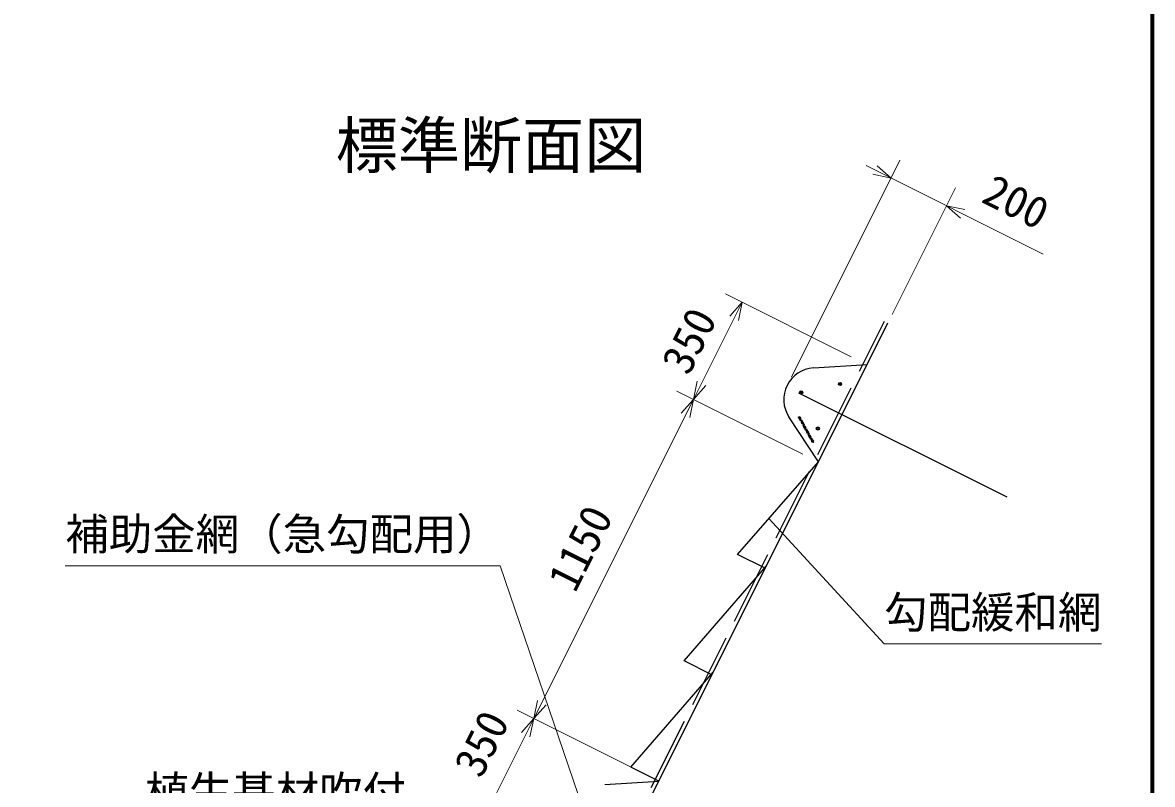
# Model space of a CAD drawing. Units: millimetres, scale not verified. Extents: x 400 to 16400, y 400 to 11650.
# Drawn here: x 12763 to 16400, y 3571 to 6025 of the extents above; entities that cross this region are included whole.
import ezdxf
from ezdxf.enums import TextEntityAlignment as Align

# ---------------------------------------------------------------- set-up
doc = ezdxf.new("R2010")
doc.units = ezdxf.units.MM
doc.header["$LTSCALE"] = 40
doc.linetypes.add('DASHED', pattern=[7.5, 6, -1.5])
for name, color, linetype, lineweight in [('C-STR', 6, 'Continuous', 25), ('C-STR-DIM', 1, 'Continuous', 13), ('C-STR-HTXT', 7, 'Continuous', 13), ('C-TTL', 2, 'Continuous', 70)]:
    doc.layers.add(name, color=color, linetype=linetype, lineweight=lineweight)
doc.layers.add('C-TTL-TXT', color=7, linetype='Continuous')
doc.styles.add('ＭＳ ゴシック', font='')
doc.styles.get('ＭＳ ゴシック').set_extended_font_data('MS Gothic')

msp = doc.modelspace()

# ---------------------------------------------------------------- linework, layer by layer
at = {"layer": 'C-STR', "color": 1, "linetype": 'DASHED'}
msp.add_line((13310.73, 608.7), (15537.72, 5062.68), dxfattribs=at)
at = {"layer": 'C-STR', "color": 7}
for p, q in [((13312.56, 585.09), (15548.63, 5057.22)), ((15308.48, 4912.33), (15481.55, 4923.06)), ((15261.06, 4832.08), (15931.88, 4496.67)), ((15325.02, 4610.01), (15229.77, 4754.91)), ((14637.66, 3570.69), (14810.73, 3581.42))]:
    msp.add_line(p, q, dxfattribs=at)
at = {"layer": 'C-STR'}
for p, q in [((15260.08, 4753.5), (15262.37, 4754.39)), ((15260.08, 4753.5), (15260.59, 4752.57)), ((15265.59, 4750.5), (15261.97, 4751.48)), ((15265.99, 4753.41), (15262.37, 4754.39)), ((15264.78, 4746.36), (15265.9, 4749.93)), ((15264.95, 4744.61), (15265.98, 4742.74)), ((15270.97, 4740.68), (15267.36, 4741.66)), ((15268.39, 4750.45), (15267.37, 4752.32)), ((15267.45, 4745.13), (15268.57, 4748.71)), ((15271.37, 4743.59), (15267.76, 4744.57)), ((15270.16, 4736.54), (15271.28, 4740.11)), ((15270.33, 4734.79), (15271.36, 4732.92)), ((15276.35, 4730.86), (15272.74, 4731.84)), ((15273.78, 4740.63), (15272.75, 4742.5)), ((15272.83, 4735.31), (15273.95, 4738.89)), ((15276.75, 4733.77), (15273.14, 4734.75)), ((15275.54, 4726.72), (15276.66, 4730.29)), ((15279.16, 4730.81), (15278.13, 4732.68)), ((15278.21, 4725.49), (15279.33, 4729.06)), ((15275.72, 4724.97), (15276.74, 4723.1)), ((15281.74, 4721.04), (15278.12, 4722.02)), ((15282.14, 4723.94), (15278.52, 4724.92)), ((15280.93, 4716.9), (15282.05, 4720.47)), ((15281.1, 4715.15), (15282.13, 4713.28)), ((15286.99, 4711.14), (15283.5, 4712.19)), ((15284.54, 4720.99), (15283.52, 4722.86)), ((15283.59, 4715.67), (15284.71, 4719.24)), ((15287.52, 4714.12), (15283.91, 4715.1)), ((15286.31, 4707.07), (15287.29, 4710.58)), ((15286.48, 4705.33), (15287.51, 4703.46)), ((15292.5, 4701.39), (15288.89, 4702.37)), ((15289.92, 4711.17), (15288.9, 4713.04)), ((15288.98, 4705.85), (15290.1, 4709.42)), ((15292.9, 4704.3), (15289.29, 4705.28)), ((15291.69, 4697.25), (15292.81, 4700.83)), ((15291.87, 4695.51), (15292.89, 4693.64)), ((15297.89, 4691.57), (15294.27, 4692.55)), ((15295.31, 4701.35), (15294.28, 4703.22)), ((15294.36, 4696.03), (15295.48, 4699.6)), ((15298.29, 4694.48), (15294.67, 4695.46)), ((15300.69, 4691.52), (15299.67, 4693.39)), ((15297.08, 4687.43), (15298.2, 4691.01)), ((15297.25, 4685.68), (15298.28, 4683.81)), ((15298.21, 4691.46), (15298.45, 4691.5)), ((15298.45, 4691.5), (15298.21, 4691.46)), ((15298.21, 4691.43), (15298.45, 4691.5)), ((15298.45, 4691.5), (15298.21, 4691.43)), ((15298.21, 4691.46), (15298.45, 4691.5)), ((15298.45, 4691.5), (15298.21, 4691.46)), ((15298.21, 4691.43), (15298.45, 4691.5)), ((15298.45, 4691.5), (15298.21, 4691.43)), ((15298.22, 4691.49), (15298.21, 4691.46)), ((15298.22, 4691.49), (15298.21, 4691.46)), ((15298.21, 4691.46), (15298.21, 4691.43)), ((15298.21, 4691.46), (15298.21, 4691.43)), ((15298.21, 4691.43), (15298.22, 4691.4)), ((15298.21, 4691.43), (15298.22, 4691.4)), ((15298.23, 4691.52), (15298.22, 4691.49)), ((15298.23, 4691.52), (15298.22, 4691.49)), ((15298.22, 4691.49), (15298.45, 4691.5)), ((15298.45, 4691.5), (15298.22, 4691.49)), ((15298.22, 4691.4), (15298.45, 4691.5)), ((15298.45, 4691.5), (15298.22, 4691.4)), ((15298.22, 4691.49), (15298.45, 4691.5)), ((15298.45, 4691.5), (15298.22, 4691.49)), ((15298.22, 4691.4), (15298.45, 4691.5)), ((15298.45, 4691.5), (15298.22, 4691.4)), ((15298.22, 4691.4), (15298.24, 4691.37)), ((15298.22, 4691.4), (15298.24, 4691.37)), ((15298.26, 4691.55), (15298.23, 4691.52)), ((15298.26, 4691.55), (15298.23, 4691.52)), ((15298.23, 4691.52), (15298.45, 4691.5)), ((15298.45, 4691.5), (15298.23, 4691.52)), ((15298.23, 4691.52), (15298.45, 4691.5)), ((15298.45, 4691.5), (15298.23, 4691.52)), ((15298.24, 4691.37), (15298.45, 4691.5)), ((15298.45, 4691.5), (15298.24, 4691.37)), ((15298.24, 4691.37), (15298.45, 4691.5)), ((15298.45, 4691.5), (15298.24, 4691.37)), ((15298.24, 4691.37), (15298.26, 4691.35)), ((15298.24, 4691.37), (15298.26, 4691.35)), ((15298.28, 4691.56), (15298.26, 4691.55)), ((15298.28, 4691.56), (15298.26, 4691.55)), ((15298.26, 4691.55), (15298.45, 4691.5)), ((15298.45, 4691.5), (15298.26, 4691.55)), ((15298.26, 4691.55), (15298.45, 4691.5)), ((15298.45, 4691.5), (15298.26, 4691.55)), ((15298.26, 4691.35), (15298.45, 4691.5)), ((15298.45, 4691.5), (15298.26, 4691.35)), ((15298.26, 4691.35), (15298.45, 4691.5)), ((15298.45, 4691.5), (15298.26, 4691.35)), ((15298.26, 4691.35), (15298.29, 4691.33)), ((15298.26, 4691.35), (15298.29, 4691.33)), ((15298.31, 4691.57), (15298.28, 4691.56)), ((15298.31, 4691.57), (15298.28, 4691.56)), ((15298.28, 4691.56), (15298.45, 4691.5)), ((15298.45, 4691.5), (15298.28, 4691.56)), ((15298.28, 4691.56), (15298.45, 4691.5)), ((15298.45, 4691.5), (15298.28, 4691.56)), ((15298.29, 4691.33), (15298.45, 4691.5)), ((15298.45, 4691.5), (15298.29, 4691.33)), ((15298.29, 4691.33), (15298.45, 4691.5)), ((15298.45, 4691.5), (15298.29, 4691.33)), ((15298.29, 4691.33), (15298.33, 4691.33)), ((15298.29, 4691.33), (15298.33, 4691.33)), ((15298.35, 4691.57), (15298.31, 4691.57)), ((15298.31, 4691.57), (15298.45, 4691.5)), ((15298.45, 4691.5), (15298.31, 4691.57)), ((15298.35, 4691.57), (15298.31, 4691.57)), ((15298.31, 4691.57), (15298.45, 4691.5)), ((15298.45, 4691.5), (15298.31, 4691.57)), ((15298.33, 4691.33), (15298.45, 4691.5)), ((15298.45, 4691.5), (15298.33, 4691.33)), ((15298.33, 4691.33), (15298.45, 4691.5)), ((15298.45, 4691.5), (15298.33, 4691.33)), ((15298.33, 4691.33), (15298.36, 4691.33)), ((15298.33, 4691.33), (15298.36, 4691.33)), ((15298.38, 4691.57), (15298.35, 4691.57)), ((15298.35, 4691.57), (15298.45, 4691.5)), ((15298.45, 4691.5), (15298.35, 4691.57)), ((15298.38, 4691.57), (15298.35, 4691.57)), ((15298.35, 4691.57), (15298.45, 4691.5)), ((15298.45, 4691.5), (15298.35, 4691.57)), ((15298.36, 4691.33), (15298.45, 4691.5)), ((15298.45, 4691.5), (15298.36, 4691.33)), ((15298.36, 4691.33), (15298.45, 4691.5)), ((15298.45, 4691.5), (15298.36, 4691.33)), ((15298.36, 4691.33), (15298.39, 4691.34)), ((15298.36, 4691.33), (15298.39, 4691.34)), ((15298.41, 4691.55), (15298.38, 4691.57)), ((15298.38, 4691.57), (15298.45, 4691.5)), ((15298.45, 4691.5), (15298.38, 4691.57)), ((15298.41, 4691.55), (15298.38, 4691.57)), ((15298.38, 4691.57), (15298.45, 4691.5)), ((15298.45, 4691.5), (15298.38, 4691.57)), ((15298.39, 4691.34), (15298.45, 4691.5)), ((15298.45, 4691.5), (15298.39, 4691.34)), ((15298.39, 4691.34), (15298.45, 4691.5)), ((15298.45, 4691.5), (15298.39, 4691.34)), ((15298.39, 4691.34), (15298.42, 4691.35)), ((15298.39, 4691.34), (15298.42, 4691.35)), ((15298.43, 4691.53), (15298.41, 4691.55)), ((15298.41, 4691.55), (15298.45, 4691.5)), ((15298.45, 4691.5), (15298.41, 4691.55)), ((15298.43, 4691.53), (15298.41, 4691.55)), ((15298.41, 4691.55), (15298.45, 4691.5)), ((15298.45, 4691.5), (15298.41, 4691.55)), ((15298.42, 4691.35), (15298.45, 4691.5)), ((15298.45, 4691.5), (15298.42, 4691.35)), ((15298.42, 4691.35), (15298.45, 4691.5)), ((15298.45, 4691.5), (15298.42, 4691.35)), ((15298.42, 4691.35), (15298.44, 4691.38)), ((15298.42, 4691.35), (15298.44, 4691.38)), ((15298.45, 4691.5), (15298.43, 4691.53)), ((15298.45, 4691.5), (15298.43, 4691.53)), ((15298.44, 4691.38), (15298.45, 4691.5)), ((15298.45, 4691.5), (15298.44, 4691.38)), ((15298.44, 4691.38), (15298.45, 4691.5)), ((15298.45, 4691.5), (15298.44, 4691.38)), ((15298.44, 4691.38), (15298.45, 4691.41)), ((15298.44, 4691.38), (15298.45, 4691.41)), ((15298.45, 4691.41), (15298.45, 4691.5)), ((15298.45, 4691.5), (15298.45, 4691.41)), ((15298.46, 4691.44), (15298.45, 4691.5)), ((15298.45, 4691.5), (15298.46, 4691.44)), ((15298.46, 4691.47), (15298.45, 4691.5)), ((15298.45, 4691.41), (15298.45, 4691.5)), ((15298.45, 4691.5), (15298.45, 4691.41)), ((15298.46, 4691.44), (15298.45, 4691.5)), ((15298.45, 4691.5), (15298.46, 4691.44)), ((15298.46, 4691.47), (15298.45, 4691.5)), ((15298.45, 4691.41), (15298.46, 4691.44)), ((15298.45, 4691.41), (15298.46, 4691.44)), ((15298.46, 4691.44), (15298.46, 4691.47)), ((15298.46, 4691.44), (15298.46, 4691.47)), ((15303.27, 4681.75), (15299.65, 4682.73)), ((15299.74, 4686.2), (15300.86, 4689.78)), ((15303.67, 4684.66), (15300.05, 4685.64)), ((15302.46, 4677.61), (15303.58, 4681.18)), ((15302.46, 4677.61), (15303.58, 4681.18)), ((15302.63, 4675.86), (15303.69, 4674.01)), ((15309.1, 4671.81), (15305.04, 4672.91)), ((15309.1, 4671.81), (15305.04, 4672.91)), ((15306.07, 4681.7), (15305.05, 4683.57)), ((15305.13, 4676.38), (15306.25, 4679.96)), ((15309.97, 4674.59), (15305.44, 4675.82)), ((15309.1, 4671.81), (15309.97, 4674.59)), ((15064.12, 4311.81), (15325.02, 4610.01)), ((15153.56, 4267.09), (15064.12, 4311.81)), ((14892.7, 3968.97), (15157.45, 4274.87)), ((14982.15, 3924.25), (14892.7, 3968.97)), ((14721.29, 3626.14), (14986.04, 3932.03)), ((14810.73, 3581.42), (14721.29, 3626.14))]:
    msp.add_line(p, q, dxfattribs=at)
at = {"layer": 'C-STR', "color": 7}
for centre, radius in [((15269.12, 4833.62), 5), ((15394.34, 4860.45), 5), ((15394.34, 4860.45), 3), ((15269.12, 4833.62), 3), ((15322.79, 4717.34), 5), ((15322.79, 4717.34), 3)]:
    msp.add_circle(centre, radius, dxfattribs=at)
at = {"layer": 'C-STR'}
for centre, radius in [((15264, 4749.26), 1.64), ((15274.72, 4735.98), 1.64), ((15280.15, 4719.8), 1.64), ((15290.87, 4706.52), 1.64), ((15296.3, 4690.33), 1.64), ((15298.34, 4691.45), 0.125), ((15298.34, 4691.45), 0.125), ((15307.02, 4677.05), 1.64)]:
    msp.add_circle(centre, radius, dxfattribs=at)
at = {"layer": 'C-STR', "color": 7}
msp.add_arc((15315.25, 4810.55), 102, 93.80869, 213.06111, dxfattribs=at)
at = {"layer": 'C-STR'}
for centre, radius, start, end in [((15262.56, 4753.64), 2.24, 208.72695, 254.85026), ((15266.92, 4745.69), 2.24, 162.60365, 208.72695), ((15265.47, 4750.07), 0.448, 342.60365, 74.85026), ((15267.94, 4743.82), 2.24, 208.72695, 254.85026), ((15265.4, 4751.25), 2.24, 28.72695, 74.85026), ((15267.87, 4745), 0.448, 162.60365, 254.85026), ((15266.43, 4749.38), 2.24, 342.60365, 28.72695), ((15272.3, 4735.87), 2.24, 162.60365, 208.72695), ((15270.85, 4740.25), 0.448, 342.60365, 74.85026), ((15273.32, 4734), 2.24, 208.72695, 254.85026), ((15270.79, 4741.43), 2.24, 28.72695, 74.85026), ((15273.26, 4735.18), 0.448, 162.60365, 254.85026), ((15271.81, 4739.56), 2.24, 342.60365, 28.72695), ((15276.24, 4730.43), 0.448, 342.60365, 74.85026), ((15276.17, 4731.6), 2.24, 28.72695, 74.85026), ((15277.19, 4729.73), 2.24, 342.60365, 28.72695), ((15277.68, 4726.05), 2.24, 162.60365, 208.72695), ((15278.71, 4724.18), 2.24, 208.72695, 254.85026), ((15278.64, 4725.36), 0.448, 162.60365, 254.85026), ((15283.07, 4716.23), 2.24, 162.60365, 208.72695), ((15281.62, 4720.6), 0.448, 342.60365, 74.85026), ((15284.09, 4714.36), 2.24, 208.72695, 254.85026), ((15281.55, 4721.78), 2.24, 28.72695, 74.85026), ((15284.02, 4715.53), 0.448, 162.60365, 254.85026), ((15282.58, 4719.91), 2.24, 342.60365, 28.72695), ((15288.45, 4706.4), 2.24, 162.60365, 208.72695), ((15289.47, 4704.53), 2.24, 208.72695, 254.85026), ((15286.94, 4711.96), 2.24, 28.72695, 74.85026), ((15289.41, 4705.71), 0.448, 162.60365, 254.85026), ((15287.96, 4710.09), 2.24, 342.60365, 28.72695), ((15293.83, 4696.58), 2.24, 162.60365, 208.72695), ((15292.39, 4700.96), 0.448, 342.60365, 74.85026), ((15294.86, 4694.71), 2.24, 208.72695, 254.85026), ((15292.32, 4702.14), 2.24, 28.72695, 74.85026), ((15294.79, 4695.89), 0.448, 162.60365, 254.85026), ((15293.34, 4700.27), 2.24, 342.60365, 28.72695), ((15297.7, 4692.32), 2.24, 28.72695, 74.85026), ((15299.21, 4686.76), 2.24, 162.60365, 208.72695), ((15297.77, 4691.14), 0.448, 342.60365, 74.85026), ((15300.24, 4684.89), 2.24, 208.72695, 254.85026), ((15300.17, 4686.07), 0.448, 162.60365, 254.85026), ((15298.73, 4690.45), 2.24, 342.60365, 28.72695), ((15304.6, 4676.94), 2.24, 162.60365, 208.72695), ((15303.15, 4681.32), 0.448, 342.60365, 74.85026), ((15303.08, 4682.5), 2.24, 28.72695, 74.85026), ((15306.31, 4675.71), 3.12, 213.02297, 243.91389), ((15305.55, 4676.25), 0.448, 162.60365, 254.85026), ((15304.11, 4680.63), 2.24, 342.60365, 28.72695)]:
    msp.add_arc(centre, radius, start, end, dxfattribs=at)
at = {"layer": 'C-STR-DIM'}
for p, q in [((15237.82, 4882.81), (15587.23, 5581.64)), ((16048.61, 5279.02), (15477.96, 5564.34)), ((15558.46, 5524.09), (15499.68, 5536.12)), ((15558.46, 5524.09), (15513.57, 5563.9)), ((15562.05, 5084.05), (15766.12, 5492.19)), ((15737.34, 5434.65), (15782.24, 5394.84)), ((15737.34, 5434.65), (15796.13, 5422.62)), ((15430.57, 4948.55), (15025.39, 5151.14)), ((14922.53, 4811.26), (15079.06, 5124.3)), ((15079.06, 5124.3), (15039.25, 5079.41)), ((15079.06, 5124.3), (15067.03, 5065.52)), ((15274.94, 4635.05), (14868.87, 4838.09)), ((14922.53, 4811.26), (14934.56, 4870.04)), ((14922.53, 4811.26), (14962.34, 4856.15)), ((14408.24, 3782.66), (14922.53, 4811.26)), ((14408.24, 3782.66), (14922.53, 4811.26)), ((14408.24, 3782.66), (14922.53, 4811.26)), ((14922.53, 4811.26), (14882.72, 4766.36)), ((14922.53, 4811.26), (14910.5, 4752.47)), ((14408.24, 3782.66), (14420.26, 3841.45)), ((14408.24, 3782.66), (14448.04, 3827.56)), ((14757.96, 3607.8), (14354.57, 3809.5)), ((14251.71, 3469.62), (14408.24, 3782.66)), ((14408.24, 3782.66), (14368.43, 3737.77)), ((14408.24, 3782.66), (14396.21, 3723.88))]:
    msp.add_line(p, q, dxfattribs=at)
at = {"layer": 'C-STR-HTXT', "color": 1}
for p, q in [((15165.51, 4427.69), (15536.16, 4023.27)), ((12900.07, 4275.17), (14300.07, 4275.17)), ((14595.17, 3411.77), (14300.07, 4275.17)), ((15536.16, 4023.27), (16236.16, 4023.27))]:
    msp.add_line(p, q, dxfattribs=at)
at = {"layer": 'C-TTL'}
msp.add_lwpolyline([(400, 400), (16400, 400), (16400, 11480), (400, 11480)], close=True, dxfattribs=at)

# ---------------------------------------------------------------- texts
at = {"layer": 'C-STR-HTXT', "style": 'ＭＳ ゴシック'}
for s, rotation, p in [('200', 333.435, (15831.26, 5421.23)), ('350', 63.435, (14934.56, 4870.04)), ('1150', 63.435, (14568.79, 4170.85)), ('350', 63.435, (14266.4, 3572.28))]:
    msp.add_text(s, height=102.6, rotation=rotation, dxfattribs=at).set_placement(p, align=Align.BOTTOM_LEFT)
for s, p in [('補助金網（急勾配用）', (12900.07, 4295.17)), ('勾配緩和網', (15536.16, 4043.27)), ('植生基材吹付', (13157.47, 3464.63))]:
    msp.add_text(s, height=102.6, dxfattribs=at).set_placement(p, align=Align.BOTTOM_LEFT)
at = {"layer": 'C-TTL-TXT', "style": 'ＭＳ ゴシック'}
msp.add_text('標準断面図', height=146.6, dxfattribs=at).set_placement((13770.78, 5512.48), align=Align.BOTTOM_LEFT)

doc.saveas('drawing.dxf')
